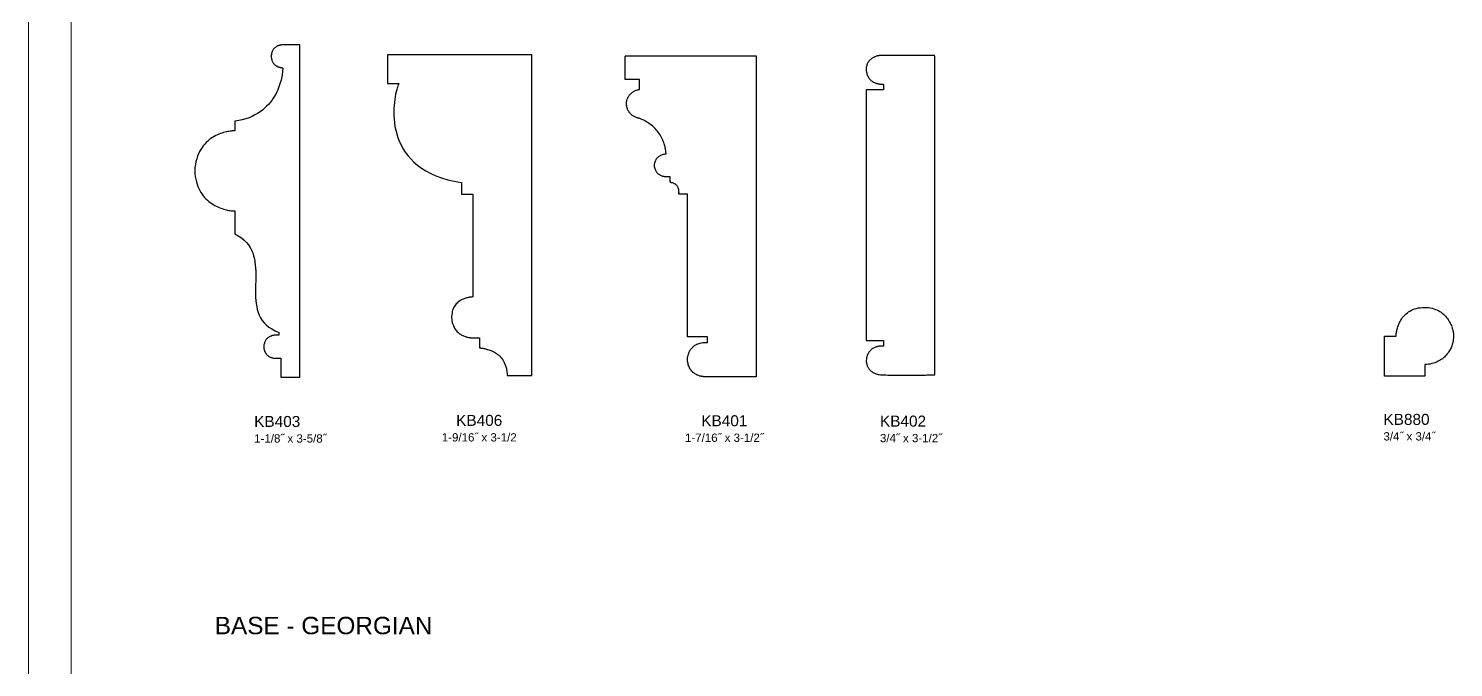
# Model space of a CAD drawing. Extents: x -7.6 to 25.2, y -9.8 to 27.2.
# Drawn here: x -7.64 to 7.91, y 3.17 to 10.14 of the extents above; entities that cross this region are included whole.
import ezdxf

# ---------------------------------------------------------------- set-up
doc = ezdxf.new("R2010")
doc.units = 0
doc.header["$MEASUREMENT"] = 0
doc.layers.add('DO NOT PLOT', color=2, linetype='Continuous', plot=False)
doc.layers.add('LAYER_1', color=7, linetype='Continuous')

# ---------------------------------------------------------------- blocks, each defined once
blk = doc.blocks.new('KB403')
at = {"flags": 128}
blk.add_lwpolyline([(0, 0), (0, 0), (-0.002, 0), (-0.004, 0), (-0.006, 0), (-0.01, 0), (-0.014, 0), (-0.018, 0), (-0.024, 0), (-0.029, 0), (-0.035, 0), (-0.042, 0), (-0.048, 0), (-0.056, 0), (-0.063, 0), (-0.07, 0), (-0.078, 0), (-0.086, 0), (-0.093, 0), (-0.101, 0), (-0.109, 0), (-0.117, 0), (-0.124, 0), (-0.131, 0), (-0.139, 0), (-0.145, 0), (-0.152, 0), (-0.158, 0), (-0.163, 0), (-0.169, 0), (-0.173, 0), (-0.177, 0), (-0.181, 0), (-0.183, 0), (-0.185, 0), (-0.187, 0), (-0.187, 0), (-0.187, 0), (-0.188, 0), (-0.189, 0), (-0.191, 0), (-0.193, 0), (-0.196, -0.001), (-0.199, -0.001), (-0.202, -0.001), (-0.206, -0.002), (-0.209, -0.003), (-0.214, -0.004), (-0.218, -0.005), (-0.222, -0.006), (-0.227, -0.007), (-0.232, -0.009), (-0.237, -0.011), (-0.242, -0.013), (-0.247, -0.016), (-0.252, -0.018), (-0.257, -0.021), (-0.262, -0.025), (-0.267, -0.029), (-0.272, -0.033), (-0.277, -0.037), (-0.281, -0.042), (-0.286, -0.047), (-0.29, -0.053), (-0.294, -0.059), (-0.297, -0.065), (-0.3, -0.072), (-0.303, -0.08), (-0.306, -0.088), (-0.308, -0.096), (-0.31, -0.105), (-0.311, -0.115), (-0.312, -0.125), (-0.311, -0.135), (-0.309, -0.145), (-0.308, -0.154), (-0.305, -0.162), (-0.303, -0.17), (-0.3, -0.178), (-0.296, -0.185), (-0.293, -0.191), (-0.289, -0.197), (-0.285, -0.203), (-0.281, -0.208), (-0.276, -0.213), (-0.272, -0.217), (-0.267, -0.221), (-0.262, -0.225), (-0.257, -0.229), (-0.252, -0.232), (-0.248, -0.234), (-0.243, -0.237), (-0.238, -0.239), (-0.233, -0.241), (-0.228, -0.243), (-0.224, -0.244), (-0.219, -0.245), (-0.215, -0.246), (-0.211, -0.247), (-0.207, -0.248), (-0.204, -0.249), (-0.2, -0.249), (-0.197, -0.249), (-0.195, -0.25), (-0.192, -0.25), (-0.19, -0.25), (-0.189, -0.25), (-0.188, -0.25), (-0.187, -0.25), (-0.187, -0.251), (-0.186, -0.255), (-0.186, -0.26), (-0.186, -0.268), (-0.187, -0.277), (-0.188, -0.288), (-0.189, -0.301), (-0.191, -0.315), (-0.193, -0.331), (-0.196, -0.348), (-0.2, -0.366), (-0.204, -0.385), (-0.21, -0.405), (-0.216, -0.426), (-0.223, -0.447), (-0.231, -0.469), (-0.24, -0.492), (-0.251, -0.514), (-0.262, -0.537), (-0.275, -0.56), (-0.289, -0.583), (-0.305, -0.606), (-0.322, -0.628), (-0.341, -0.65), (-0.361, -0.671), (-0.383, -0.692), (-0.407, -0.712), (-0.432, -0.731), (-0.46, -0.749), (-0.489, -0.765), (-0.52, -0.781), (-0.553, -0.795), (-0.589, -0.807), (-0.627, -0.818), (-0.666, -0.827), (-0.709, -0.834), (-0.709, -0.834), (-0.709, -0.835), (-0.709, -0.836), (-0.709, -0.838), (-0.709, -0.84), (-0.709, -0.842), (-0.709, -0.844), (-0.709, -0.847), (-0.709, -0.85), (-0.709, -0.854), (-0.709, -0.857), (-0.709, -0.861), (-0.709, -0.865), (-0.709, -0.869), (-0.709, -0.873), (-0.709, -0.878), (-0.709, -0.882), (-0.709, -0.886), (-0.709, -0.891), (-0.709, -0.895), (-0.709, -0.899), (-0.709, -0.903), (-0.709, -0.907), (-0.709, -0.911), (-0.709, -0.915), (-0.709, -0.919), (-0.709, -0.922), (-0.709, -0.925), (-0.709, -0.928), (-0.709, -0.931), (-0.709, -0.933), (-0.709, -0.935), (-0.709, -0.936), (-0.709, -0.937), (-0.709, -0.938), (-0.709, -0.938), (-0.71, -0.938), (-0.712, -0.938), (-0.717, -0.939), (-0.723, -0.939), (-0.73, -0.939), (-0.739, -0.94), (-0.749, -0.941), (-0.761, -0.943), (-0.773, -0.945), (-0.787, -0.947), (-0.801, -0.95), (-0.816, -0.954), (-0.832, -0.958), (-0.848, -0.963), (-0.865, -0.969), (-0.882, -0.975), (-0.899, -0.983), (-0.917, -0.991), (-0.935, -1.001), (-0.952, -1.012), (-0.97, -1.023), (-0.987, -1.036), (-1.004, -1.051), (-1.02, -1.066), (-1.036, -1.083), (-1.052, -1.101), (-1.066, -1.121), (-1.08, -1.143), (-1.092, -1.165), (-1.104, -1.19), (-1.115, -1.216), (-1.124, -1.245), (-1.132, -1.274), (-1.138, -1.306), (-1.143, -1.34), (-1.146, -1.376), (-1.144, -1.408), (-1.14, -1.438), (-1.134, -1.467), (-1.128, -1.495), (-1.12, -1.521), (-1.111, -1.545), (-1.101, -1.568), (-1.09, -1.59), (-1.078, -1.61), (-1.065, -1.63), (-1.052, -1.648), (-1.038, -1.664), (-1.023, -1.68), (-1.008, -1.695), (-0.992, -1.708), (-0.976, -1.72), (-0.96, -1.732), (-0.944, -1.742), (-0.927, -1.752), (-0.911, -1.761), (-0.894, -1.768), (-0.878, -1.776), (-0.862, -1.782), (-0.846, -1.787), (-0.83, -1.792), (-0.815, -1.797), (-0.801, -1.8), (-0.787, -1.804), (-0.774, -1.806), (-0.762, -1.808), (-0.75, -1.81), (-0.74, -1.811), (-0.73, -1.812), (-0.722, -1.813), (-0.715, -1.813), (-0.709, -1.813), (-0.709, -1.814), (-0.709, -1.816), (-0.709, -1.818), (-0.709, -1.822), (-0.709, -1.826), (-0.709, -1.832), (-0.709, -1.838), (-0.709, -1.845), (-0.709, -1.852), (-0.709, -1.86), (-0.709, -1.869), (-0.709, -1.878), (-0.709, -1.888), (-0.709, -1.897), (-0.709, -1.907), (-0.709, -1.918), (-0.709, -1.928), (-0.709, -1.938), (-0.709, -1.949), (-0.709, -1.959), (-0.709, -1.969), (-0.709, -1.979), (-0.709, -1.989), (-0.709, -1.998), (-0.709, -2.008), (-0.709, -2.016), (-0.709, -2.024), (-0.709, -2.032), (-0.709, -2.039), (-0.709, -2.045), (-0.709, -2.05), (-0.709, -2.055), (-0.709, -2.058), (-0.709, -2.061), (-0.709, -2.063), (-0.709, -2.063), (-0.671, -2.084), (-0.637, -2.106), (-0.608, -2.13), (-0.582, -2.155), (-0.56, -2.182), (-0.542, -2.21), (-0.526, -2.24), (-0.513, -2.27), (-0.503, -2.302), (-0.495, -2.334), (-0.489, -2.368), (-0.485, -2.402), (-0.482, -2.436), (-0.481, -2.471), (-0.48, -2.507), (-0.481, -2.543), (-0.481, -2.578), (-0.482, -2.614), (-0.483, -2.65), (-0.483, -2.685), (-0.483, -2.721), (-0.482, -2.755), (-0.479, -2.79), (-0.476, -2.823), (-0.47, -2.856), (-0.463, -2.888), (-0.454, -2.919), (-0.442, -2.949), (-0.427, -2.978), (-0.41, -3.006), (-0.389, -3.032), (-0.365, -3.056), (-0.337, -3.079), (-0.305, -3.1), (-0.268, -3.12), (-0.228, -3.137), (-0.228, -3.137), (-0.228, -3.137), (-0.228, -3.138), (-0.228, -3.138), (-0.228, -3.139), (-0.228, -3.139), (-0.228, -3.14), (-0.228, -3.141), (-0.228, -3.142), (-0.228, -3.143), (-0.228, -3.144), (-0.228, -3.145), (-0.228, -3.146), (-0.228, -3.148), (-0.228, -3.149), (-0.228, -3.15), (-0.228, -3.151), (-0.228, -3.153), (-0.228, -3.154), (-0.228, -3.155), (-0.228, -3.157), (-0.228, -3.158), (-0.228, -3.159), (-0.228, -3.16), (-0.228, -3.161), (-0.228, -3.162), (-0.228, -3.163), (-0.228, -3.164), (-0.228, -3.165), (-0.228, -3.166), (-0.228, -3.167), (-0.228, -3.167), (-0.228, -3.168), (-0.228, -3.168), (-0.228, -3.168), (-0.228, -3.168), (-0.228, -3.168), (-0.228, -3.168), (-0.228, -3.168), (-0.229, -3.168), (-0.23, -3.168), (-0.231, -3.168), (-0.232, -3.168), (-0.233, -3.168), (-0.234, -3.168), (-0.235, -3.168), (-0.237, -3.168), (-0.238, -3.168), (-0.24, -3.168), (-0.241, -3.168), (-0.243, -3.168), (-0.245, -3.168), (-0.246, -3.168), (-0.248, -3.168), (-0.25, -3.168), (-0.251, -3.168), (-0.253, -3.168), (-0.255, -3.168), (-0.256, -3.168), (-0.258, -3.168), (-0.259, -3.168), (-0.261, -3.168), (-0.262, -3.168), (-0.263, -3.168), (-0.264, -3.168), (-0.265, -3.168), (-0.266, -3.168), (-0.267, -3.168), (-0.267, -3.168), (-0.268, -3.168), (-0.268, -3.168), (-0.268, -3.168), (-0.268, -3.168), (-0.269, -3.168), (-0.27, -3.168), (-0.272, -3.168), (-0.274, -3.169), (-0.277, -3.169), (-0.28, -3.169), (-0.283, -3.169), (-0.286, -3.17), (-0.29, -3.171), (-0.294, -3.171), (-0.299, -3.172), (-0.303, -3.174), (-0.308, -3.175), (-0.312, -3.177), (-0.317, -3.179), (-0.322, -3.181), (-0.327, -3.183), (-0.332, -3.186), (-0.337, -3.189), (-0.342, -3.192), (-0.347, -3.196), (-0.352, -3.2), (-0.357, -3.205), (-0.361, -3.209), (-0.366, -3.215), (-0.37, -3.22), (-0.374, -3.226), (-0.377, -3.233), (-0.381, -3.24), (-0.384, -3.248), (-0.386, -3.256), (-0.389, -3.264), (-0.391, -3.273), (-0.392, -3.283), (-0.393, -3.293), (-0.393, -3.297), (-0.393, -3.301), (-0.393, -3.305), (-0.393, -3.309), (-0.392, -3.313), (-0.391, -3.318), (-0.39, -3.322), (-0.389, -3.327), (-0.387, -3.331), (-0.386, -3.336), (-0.384, -3.341), (-0.382, -3.345), (-0.379, -3.35), (-0.377, -3.355), (-0.374, -3.359), (-0.371, -3.364), (-0.368, -3.368), (-0.365, -3.372), (-0.361, -3.377), (-0.358, -3.381), (-0.354, -3.385), (-0.349, -3.389), (-0.345, -3.392), (-0.34, -3.396), (-0.336, -3.399), (-0.331, -3.402), (-0.325, -3.405), (-0.32, -3.408), (-0.314, -3.41), (-0.308, -3.412), (-0.302, -3.414), (-0.296, -3.415), (-0.289, -3.417), (-0.282, -3.418), (-0.275, -3.418), (-0.268, -3.418), (-0.263, -3.418), (-0.258, -3.418), (-0.254, -3.418), (-0.25, -3.418), (-0.246, -3.418), (-0.242, -3.418), (-0.238, -3.418), (-0.235, -3.418), (-0.232, -3.418), (-0.229, -3.418), (-0.227, -3.418), (-0.224, -3.418), (-0.222, -3.418), (-0.22, -3.418), (-0.218, -3.418), (-0.216, -3.418), (-0.215, -3.418), (-0.214, -3.418), (-0.212, -3.418), (-0.211, -3.418), (-0.21, -3.418), (-0.209, -3.418), (-0.209, -3.418), (-0.208, -3.418), (-0.207, -3.418), (-0.207, -3.418), (-0.207, -3.418), (-0.206, -3.418), (-0.206, -3.418), (-0.206, -3.418), (-0.206, -3.418), (-0.206, -3.418), (-0.206, -3.418), (-0.206, -3.418), (-0.206, -3.418), (-0.206, -3.418), (-0.206, -3.419), (-0.206, -3.42), (-0.206, -3.422), (-0.206, -3.425), (-0.206, -3.429), (-0.206, -3.434), (-0.206, -3.439), (-0.206, -3.444), (-0.206, -3.451), (-0.206, -3.457), (-0.206, -3.464), (-0.206, -3.472), (-0.206, -3.48), (-0.206, -3.488), (-0.206, -3.496), (-0.206, -3.504), (-0.206, -3.513), (-0.206, -3.522), (-0.206, -3.53), (-0.206, -3.539), (-0.206, -3.547), (-0.206, -3.555), (-0.206, -3.563), (-0.206, -3.571), (-0.206, -3.579), (-0.206, -3.586), (-0.206, -3.593), (-0.206, -3.599), (-0.206, -3.604), (-0.206, -3.61), (-0.206, -3.614), (-0.206, -3.618), (-0.206, -3.621), (-0.206, -3.623), (-0.206, -3.624), (-0.206, -3.625), (-0.205, -3.625), (-0.204, -3.625), (-0.202, -3.625), (-0.199, -3.625), (-0.195, -3.625), (-0.19, -3.625), (-0.185, -3.625), (-0.18, -3.625), (-0.174, -3.625), (-0.167, -3.625), (-0.16, -3.625), (-0.152, -3.625), (-0.145, -3.625), (-0.137, -3.625), (-0.128, -3.625), (-0.12, -3.625), (-0.111, -3.625), (-0.103, -3.625), (-0.094, -3.625), (-0.086, -3.625), (-0.077, -3.625), (-0.069, -3.625), (-0.061, -3.625), (-0.053, -3.625), (-0.046, -3.625), (-0.039, -3.625), (-0.032, -3.625), (-0.026, -3.625), (-0.02, -3.625), (-0.015, -3.625), (-0.011, -3.625), (-0.007, -3.625), (-0.004, -3.625), (-0.002, -3.625), (0, -3.625), (0, -3.625), (0, -3.617), (0, -3.592), (0, -3.553), (0, -3.501), (0, -3.434), (0, -3.356), (0, -3.267), (0, -3.167), (0, -3.058), (0, -2.941), (0, -2.816), (0, -2.685), (0, -2.548), (0, -2.407), (0, -2.261), (0, -2.113), (0, -1.963), (0, -1.812), (0, -1.662), (0, -1.512), (0, -1.364), (0, -1.218), (0, -1.077), (0, -0.94), (0, -0.808), (0, -0.684), (0, -0.566), (0, -0.457), (0, -0.358), (0, -0.269), (0, -0.19), (0, -0.124), (0, -0.071), (0, -0.032), (0, 0)], dxfattribs=at)
blk = doc.blocks.new('KB406')
at = {"flags": 128}
blk.add_lwpolyline([(0, 0), (-0.004, 0), (-0.014, 0), (-0.031, 0), (-0.054, 0), (-0.083, 0), (-0.117, 0), (-0.155, 0), (-0.199, 0), (-0.246, 0), (-0.297, 0), (-0.351, 0), (-0.408, 0), (-0.467, 0), (-0.529, 0), (-0.592, 0), (-0.656, 0), (-0.721, 0), (-0.787, 0), (-0.852, 0), (-0.917, 0), (-0.981, 0), (-1.044, 0), (-1.106, 0), (-1.165, 0), (-1.222, 0), (-1.276, 0), (-1.327, 0), (-1.375, 0), (-1.418, 0), (-1.457, 0), (-1.49, 0), (-1.519, 0), (-1.542, 0), (-1.559, 0), (-1.569, 0), (-1.573, 0), (-1.573, -0.001), (-1.573, -0.003), (-1.573, -0.006), (-1.573, -0.011), (-1.573, -0.016), (-1.573, -0.023), (-1.573, -0.031), (-1.573, -0.039), (-1.573, -0.049), (-1.573, -0.059), (-1.573, -0.07), (-1.573, -0.081), (-1.573, -0.093), (-1.573, -0.105), (-1.573, -0.118), (-1.573, -0.13), (-1.573, -0.143), (-1.573, -0.156), (-1.573, -0.169), (-1.573, -0.182), (-1.573, -0.195), (-1.573, -0.207), (-1.573, -0.22), (-1.573, -0.231), (-1.573, -0.243), (-1.573, -0.254), (-1.573, -0.264), (-1.573, -0.273), (-1.573, -0.282), (-1.573, -0.289), (-1.573, -0.296), (-1.573, -0.302), (-1.573, -0.306), (-1.573, -0.31), (-1.573, -0.312), (-1.573, -0.312), (-1.573, -0.312), (-1.572, -0.312), (-1.571, -0.312), (-1.569, -0.312), (-1.566, -0.312), (-1.564, -0.312), (-1.561, -0.312), (-1.557, -0.312), (-1.553, -0.312), (-1.549, -0.312), (-1.545, -0.312), (-1.541, -0.312), (-1.536, -0.312), (-1.531, -0.312), (-1.526, -0.312), (-1.521, -0.312), (-1.516, -0.312), (-1.511, -0.312), (-1.505, -0.312), (-1.5, -0.312), (-1.495, -0.312), (-1.49, -0.312), (-1.485, -0.312), (-1.48, -0.312), (-1.476, -0.312), (-1.472, -0.312), (-1.468, -0.312), (-1.464, -0.312), (-1.46, -0.312), (-1.457, -0.312), (-1.455, -0.312), (-1.452, -0.312), (-1.45, -0.312), (-1.449, -0.312), (-1.448, -0.312), (-1.448, -0.312), (-1.452, -0.32), (-1.457, -0.33), (-1.462, -0.345), (-1.467, -0.362), (-1.473, -0.382), (-1.479, -0.405), (-1.485, -0.43), (-1.49, -0.458), (-1.494, -0.488), (-1.498, -0.52), (-1.502, -0.553), (-1.504, -0.589), (-1.504, -0.625), (-1.504, -0.663), (-1.502, -0.702), (-1.498, -0.741), (-1.492, -0.781), (-1.484, -0.822), (-1.473, -0.862), (-1.46, -0.903), (-1.445, -0.944), (-1.426, -0.984), (-1.405, -1.023), (-1.38, -1.062), (-1.352, -1.1), (-1.32, -1.136), (-1.285, -1.171), (-1.245, -1.205), (-1.202, -1.237), (-1.154, -1.267), (-1.102, -1.295), (-1.045, -1.32), (-0.983, -1.343), (-0.917, -1.363), (-0.845, -1.38), (-0.767, -1.394), (-0.767, -1.395), (-0.767, -1.396), (-0.767, -1.397), (-0.767, -1.399), (-0.767, -1.401), (-0.767, -1.404), (-0.767, -1.407), (-0.767, -1.41), (-0.767, -1.414), (-0.767, -1.418), (-0.767, -1.422), (-0.767, -1.427), (-0.767, -1.432), (-0.767, -1.436), (-0.767, -1.441), (-0.767, -1.447), (-0.767, -1.452), (-0.767, -1.457), (-0.767, -1.462), (-0.767, -1.467), (-0.767, -1.472), (-0.767, -1.477), (-0.767, -1.482), (-0.767, -1.487), (-0.767, -1.492), (-0.767, -1.496), (-0.767, -1.5), (-0.767, -1.504), (-0.767, -1.507), (-0.767, -1.51), (-0.767, -1.513), (-0.767, -1.515), (-0.767, -1.517), (-0.767, -1.518), (-0.767, -1.519), (-0.767, -1.519), (-0.767, -1.519), (-0.766, -1.519), (-0.765, -1.519), (-0.763, -1.519), (-0.761, -1.519), (-0.758, -1.519), (-0.755, -1.519), (-0.752, -1.519), (-0.748, -1.519), (-0.744, -1.519), (-0.739, -1.519), (-0.735, -1.519), (-0.73, -1.519), (-0.725, -1.519), (-0.72, -1.519), (-0.715, -1.519), (-0.71, -1.519), (-0.705, -1.519), (-0.7, -1.519), (-0.694, -1.519), (-0.689, -1.519), (-0.684, -1.519), (-0.679, -1.519), (-0.675, -1.519), (-0.67, -1.519), (-0.666, -1.519), (-0.662, -1.519), (-0.658, -1.519), (-0.655, -1.519), (-0.652, -1.519), (-0.649, -1.519), (-0.647, -1.519), (-0.645, -1.519), (-0.643, -1.519), (-0.643, -1.519), (-0.642, -1.519), (-0.642, -1.522), (-0.642, -1.529), (-0.642, -1.542), (-0.642, -1.558), (-0.642, -1.578), (-0.642, -1.603), (-0.642, -1.63), (-0.642, -1.661), (-0.642, -1.695), (-0.642, -1.731), (-0.642, -1.77), (-0.642, -1.811), (-0.642, -1.853), (-0.642, -1.897), (-0.642, -1.942), (-0.642, -1.988), (-0.642, -2.034), (-0.642, -2.081), (-0.642, -2.128), (-0.642, -2.174), (-0.642, -2.22), (-0.642, -2.265), (-0.642, -2.309), (-0.642, -2.351), (-0.642, -2.392), (-0.642, -2.43), (-0.642, -2.467), (-0.642, -2.501), (-0.642, -2.531), (-0.642, -2.559), (-0.642, -2.583), (-0.642, -2.604), (-0.642, -2.62), (-0.642, -2.632), (-0.642, -2.64), (-0.642, -2.642), (-0.643, -2.642), (-0.644, -2.642), (-0.647, -2.642), (-0.65, -2.642), (-0.655, -2.643), (-0.66, -2.643), (-0.665, -2.644), (-0.672, -2.644), (-0.679, -2.645), (-0.686, -2.647), (-0.694, -2.648), (-0.703, -2.65), (-0.711, -2.652), (-0.72, -2.655), (-0.73, -2.658), (-0.739, -2.661), (-0.749, -2.665), (-0.759, -2.669), (-0.768, -2.674), (-0.778, -2.68), (-0.787, -2.686), (-0.797, -2.693), (-0.806, -2.7), (-0.815, -2.708), (-0.823, -2.717), (-0.831, -2.726), (-0.839, -2.737), (-0.846, -2.748), (-0.852, -2.76), (-0.858, -2.772), (-0.863, -2.786), (-0.867, -2.801), (-0.87, -2.816), (-0.873, -2.833), (-0.874, -2.851), (-0.875, -2.869), (-0.873, -2.887), (-0.871, -2.903), (-0.867, -2.919), (-0.863, -2.933), (-0.859, -2.947), (-0.853, -2.96), (-0.848, -2.972), (-0.841, -2.983), (-0.835, -2.994), (-0.827, -3.004), (-0.82, -3.013), (-0.812, -3.021), (-0.804, -3.029), (-0.795, -3.036), (-0.787, -3.043), (-0.778, -3.048), (-0.769, -3.054), (-0.761, -3.059), (-0.752, -3.063), (-0.743, -3.067), (-0.735, -3.07), (-0.727, -3.073), (-0.719, -3.076), (-0.711, -3.078), (-0.703, -3.08), (-0.696, -3.082), (-0.69, -3.083), (-0.684, -3.084), (-0.678, -3.085), (-0.673, -3.085), (-0.669, -3.086), (-0.665, -3.086), (-0.662, -3.086), (-0.66, -3.087), (-0.658, -3.087), (-0.658, -3.087), (-0.658, -3.087), (-0.657, -3.087), (-0.656, -3.087), (-0.655, -3.087), (-0.653, -3.087), (-0.651, -3.087), (-0.649, -3.087), (-0.647, -3.087), (-0.644, -3.087), (-0.641, -3.087), (-0.638, -3.087), (-0.635, -3.087), (-0.632, -3.087), (-0.628, -3.087), (-0.625, -3.087), (-0.621, -3.087), (-0.617, -3.087), (-0.614, -3.087), (-0.61, -3.087), (-0.606, -3.087), (-0.603, -3.087), (-0.599, -3.087), (-0.596, -3.087), (-0.592, -3.087), (-0.589, -3.087), (-0.586, -3.087), (-0.583, -3.087), (-0.581, -3.087), (-0.578, -3.087), (-0.576, -3.087), (-0.574, -3.087), (-0.572, -3.087), (-0.571, -3.087), (-0.57, -3.087), (-0.57, -3.087), (-0.569, -3.087), (-0.569, -3.087), (-0.569, -3.088), (-0.569, -3.089), (-0.569, -3.09), (-0.569, -3.092), (-0.569, -3.095), (-0.569, -3.098), (-0.569, -3.101), (-0.569, -3.104), (-0.569, -3.108), (-0.569, -3.111), (-0.569, -3.115), (-0.569, -3.12), (-0.569, -3.124), (-0.569, -3.128), (-0.569, -3.133), (-0.569, -3.138), (-0.569, -3.142), (-0.569, -3.147), (-0.569, -3.151), (-0.569, -3.156), (-0.569, -3.16), (-0.569, -3.165), (-0.569, -3.169), (-0.569, -3.173), (-0.569, -3.177), (-0.569, -3.18), (-0.569, -3.184), (-0.569, -3.187), (-0.569, -3.19), (-0.569, -3.192), (-0.569, -3.194), (-0.569, -3.196), (-0.569, -3.197), (-0.569, -3.198), (-0.569, -3.198), (-0.569, -3.198), (-0.567, -3.198), (-0.564, -3.198), (-0.559, -3.198), (-0.554, -3.199), (-0.547, -3.199), (-0.54, -3.2), (-0.532, -3.201), (-0.523, -3.203), (-0.514, -3.205), (-0.503, -3.207), (-0.493, -3.21), (-0.481, -3.213), (-0.47, -3.217), (-0.458, -3.221), (-0.446, -3.225), (-0.433, -3.231), (-0.421, -3.237), (-0.408, -3.244), (-0.396, -3.251), (-0.384, -3.259), (-0.372, -3.268), (-0.36, -3.278), (-0.348, -3.289), (-0.338, -3.301), (-0.327, -3.313), (-0.317, -3.327), (-0.308, -3.341), (-0.3, -3.357), (-0.292, -3.374), (-0.285, -3.392), (-0.279, -3.411), (-0.275, -3.431), (-0.271, -3.453), (-0.269, -3.476), (-0.267, -3.5), (-0.267, -3.5), (-0.265, -3.5), (-0.262, -3.5), (-0.258, -3.5), (-0.253, -3.5), (-0.248, -3.5), (-0.241, -3.5), (-0.234, -3.5), (-0.226, -3.5), (-0.217, -3.5), (-0.208, -3.5), (-0.198, -3.5), (-0.188, -3.5), (-0.177, -3.5), (-0.167, -3.5), (-0.156, -3.5), (-0.145, -3.5), (-0.134, -3.5), (-0.123, -3.5), (-0.111, -3.5), (-0.101, -3.5), (-0.09, -3.5), (-0.079, -3.5), (-0.069, -3.5), (-0.06, -3.5), (-0.05, -3.5), (-0.042, -3.5), (-0.034, -3.5), (-0.026, -3.5), (-0.02, -3.5), (-0.014, -3.5), (-0.009, -3.5), (-0.005, -3.5), (-0.002, -3.5), (-0.001, -3.5), (0, -3.5), (0, -3.492), (0, -3.469), (0, -3.431), (0, -3.38), (0, -3.316), (0, -3.241), (0, -3.154), (0, -3.058), (0, -2.953), (0, -2.84), (0, -2.719), (0, -2.592), (0, -2.46), (0, -2.324), (0, -2.183), (0, -2.04), (0, -1.896), (0, -1.75), (0, -1.604), (0, -1.459), (0, -1.316), (0, -1.176), (0, -1.04), (0, -0.907), (0, -0.781), (0, -0.66), (0, -0.547), (0, -0.442), (0, -0.346), (0, -0.259), (0, -0.184), (0, -0.12), (0, -0.069), (0, -0.031), (0, 0)], dxfattribs=at)
blk = doc.blocks.new('KB401')
at = {"flags": 128}
blk.add_lwpolyline([(-1.431, 0.008), (-1.428, 0.008), (-1.418, 0.008), (-1.403, 0.008), (-1.382, 0.008), (-1.356, 0.008), (-1.325, 0.008), (-1.29, 0.008), (-1.25, 0.008), (-1.207, 0.008), (-1.161, 0.008), (-1.112, 0.008), (-1.06, 0.008), (-1.006, 0.008), (-0.95, 0.008), (-0.893, 0.008), (-0.834, 0.008), (-0.775, 0.008), (-0.715, 0.008), (-0.656, 0.008), (-0.597, 0.008), (-0.538, 0.008), (-0.481, 0.008), (-0.425, 0.008), (-0.371, 0.008), (-0.319, 0.008), (-0.27, 0.008), (-0.224, 0.008), (-0.181, 0.008), (-0.141, 0.008), (-0.106, 0.008), (-0.075, 0.008), (-0.049, 0.008), (-0.028, 0.008), (-0.013, 0.008), (-0.003, 0.008), (0, 0.008), (0, 0), (0, -0.023), (0, -0.061), (0, -0.112), (0, -0.176), (0, -0.251), (0, -0.338), (0, -0.434), (0, -0.539), (0, -0.652), (0, -0.773), (0, -0.899), (0, -1.032), (0, -1.168), (0, -1.309), (0, -1.452), (0, -1.596), (0, -1.742), (0, -1.888), (0, -2.032), (0, -2.175), (0, -2.316), (0, -2.452), (0, -2.585), (0, -2.711), (0, -2.832), (0, -2.945), (0, -3.05), (0, -3.146), (0, -3.233), (0, -3.308), (0, -3.372), (0, -3.423), (0, -3.461), (0, -3.484), (0, -3.492), (-0.001, -3.492), (-0.005, -3.492), (-0.011, -3.492), (-0.019, -3.492), (-0.03, -3.492), (-0.042, -3.492), (-0.056, -3.492), (-0.071, -3.492), (-0.088, -3.492), (-0.106, -3.492), (-0.125, -3.492), (-0.146, -3.492), (-0.167, -3.492), (-0.189, -3.492), (-0.212, -3.492), (-0.235, -3.492), (-0.258, -3.492), (-0.281, -3.492), (-0.305, -3.492), (-0.328, -3.492), (-0.351, -3.492), (-0.373, -3.492), (-0.395, -3.492), (-0.417, -3.492), (-0.437, -3.492), (-0.456, -3.492), (-0.475, -3.492), (-0.491, -3.492), (-0.507, -3.492), (-0.521, -3.492), (-0.533, -3.492), (-0.543, -3.492), (-0.551, -3.492), (-0.557, -3.492), (-0.561, -3.492), (-0.562, -3.492), (-0.563, -3.492), (-0.564, -3.492), (-0.566, -3.492), (-0.569, -3.492), (-0.572, -3.491), (-0.576, -3.491), (-0.58, -3.49), (-0.585, -3.49), (-0.59, -3.489), (-0.596, -3.488), (-0.602, -3.486), (-0.609, -3.485), (-0.616, -3.483), (-0.623, -3.481), (-0.63, -3.478), (-0.638, -3.475), (-0.645, -3.472), (-0.653, -3.468), (-0.66, -3.464), (-0.668, -3.459), (-0.675, -3.454), (-0.683, -3.449), (-0.69, -3.443), (-0.697, -3.436), (-0.704, -3.429), (-0.71, -3.421), (-0.717, -3.412), (-0.722, -3.403), (-0.728, -3.394), (-0.733, -3.383), (-0.737, -3.372), (-0.741, -3.36), (-0.744, -3.347), (-0.747, -3.334), (-0.749, -3.319), (-0.75, -3.304), (-0.75, -3.304), (-0.75, -3.303), (-0.75, -3.3), (-0.75, -3.298), (-0.749, -3.294), (-0.749, -3.29), (-0.748, -3.285), (-0.748, -3.279), (-0.747, -3.273), (-0.745, -3.267), (-0.744, -3.26), (-0.742, -3.253), (-0.74, -3.246), (-0.737, -3.238), (-0.734, -3.23), (-0.731, -3.222), (-0.727, -3.214), (-0.723, -3.206), (-0.718, -3.198), (-0.712, -3.19), (-0.707, -3.183), (-0.7, -3.175), (-0.693, -3.168), (-0.685, -3.161), (-0.677, -3.154), (-0.668, -3.147), (-0.658, -3.142), (-0.647, -3.136), (-0.636, -3.131), (-0.624, -3.127), (-0.61, -3.123), (-0.597, -3.121), (-0.582, -3.118), (-0.566, -3.117), (-0.549, -3.117), (-0.532, -3.117), (-0.532, -3.117), (-0.532, -3.117), (-0.532, -3.116), (-0.532, -3.115), (-0.532, -3.114), (-0.532, -3.113), (-0.532, -3.111), (-0.532, -3.109), (-0.532, -3.107), (-0.532, -3.105), (-0.532, -3.103), (-0.532, -3.101), (-0.532, -3.099), (-0.532, -3.096), (-0.532, -3.094), (-0.532, -3.091), (-0.532, -3.089), (-0.532, -3.086), (-0.532, -3.084), (-0.532, -3.081), (-0.532, -3.079), (-0.532, -3.076), (-0.532, -3.074), (-0.532, -3.071), (-0.532, -3.069), (-0.532, -3.067), (-0.532, -3.065), (-0.532, -3.063), (-0.532, -3.061), (-0.532, -3.06), (-0.532, -3.059), (-0.532, -3.057), (-0.532, -3.056), (-0.532, -3.056), (-0.532, -3.055), (-0.532, -3.055), (-0.532, -3.055), (-0.534, -3.055), (-0.536, -3.055), (-0.539, -3.055), (-0.543, -3.055), (-0.548, -3.055), (-0.553, -3.055), (-0.559, -3.055), (-0.566, -3.055), (-0.573, -3.055), (-0.58, -3.055), (-0.588, -3.055), (-0.596, -3.055), (-0.605, -3.055), (-0.614, -3.055), (-0.623, -3.055), (-0.632, -3.055), (-0.641, -3.055), (-0.65, -3.055), (-0.659, -3.055), (-0.668, -3.055), (-0.677, -3.055), (-0.685, -3.055), (-0.693, -3.055), (-0.701, -3.055), (-0.709, -3.055), (-0.716, -3.055), (-0.722, -3.054), (-0.728, -3.054), (-0.734, -3.054), (-0.738, -3.054), (-0.742, -3.054), (-0.746, -3.054), (-0.748, -3.054), (-0.749, -3.054), (-0.75, -3.054), (-0.75, -3.051), (-0.75, -3.04), (-0.75, -3.024), (-0.75, -3.001), (-0.75, -2.973), (-0.75, -2.939), (-0.75, -2.901), (-0.75, -2.858), (-0.75, -2.811), (-0.75, -2.761), (-0.75, -2.707), (-0.75, -2.651), (-0.75, -2.592), (-0.75, -2.531), (-0.75, -2.469), (-0.75, -2.405), (-0.75, -2.341), (-0.75, -2.276), (-0.75, -2.211), (-0.75, -2.147), (-0.75, -2.083), (-0.75, -2.021), (-0.75, -1.96), (-0.75, -1.901), (-0.75, -1.845), (-0.75, -1.792), (-0.75, -1.741), (-0.75, -1.694), (-0.75, -1.652), (-0.75, -1.613), (-0.75, -1.58), (-0.75, -1.551), (-0.75, -1.529), (-0.75, -1.512), (-0.75, -1.501), (-0.75, -1.498), (-0.75, -1.498), (-0.751, -1.498), (-0.752, -1.498), (-0.753, -1.498), (-0.755, -1.498), (-0.757, -1.498), (-0.759, -1.498), (-0.762, -1.498), (-0.765, -1.498), (-0.768, -1.498), (-0.771, -1.498), (-0.774, -1.498), (-0.778, -1.498), (-0.781, -1.498), (-0.785, -1.498), (-0.789, -1.498), (-0.793, -1.498), (-0.797, -1.498), (-0.801, -1.498), (-0.805, -1.498), (-0.808, -1.498), (-0.812, -1.498), (-0.816, -1.498), (-0.819, -1.498), (-0.823, -1.498), (-0.826, -1.498), (-0.829, -1.498), (-0.832, -1.498), (-0.834, -1.498), (-0.837, -1.498), (-0.839, -1.498), (-0.84, -1.498), (-0.842, -1.498), (-0.843, -1.498), (-0.843, -1.498), (-0.844, -1.498), (-0.844, -1.498), (-0.844, -1.497), (-0.843, -1.496), (-0.843, -1.494), (-0.843, -1.492), (-0.843, -1.49), (-0.843, -1.487), (-0.843, -1.483), (-0.842, -1.48), (-0.842, -1.476), (-0.843, -1.472), (-0.843, -1.468), (-0.843, -1.463), (-0.844, -1.459), (-0.845, -1.454), (-0.846, -1.449), (-0.847, -1.444), (-0.848, -1.439), (-0.85, -1.434), (-0.852, -1.429), (-0.854, -1.424), (-0.857, -1.419), (-0.86, -1.414), (-0.863, -1.409), (-0.867, -1.405), (-0.871, -1.4), (-0.875, -1.396), (-0.88, -1.392), (-0.885, -1.389), (-0.891, -1.385), (-0.898, -1.382), (-0.904, -1.38), (-0.912, -1.377), (-0.92, -1.376), (-0.928, -1.374), (-0.937, -1.373), (-0.937, -1.373), (-0.937, -1.373), (-0.937, -1.372), (-0.937, -1.371), (-0.937, -1.37), (-0.937, -1.369), (-0.937, -1.367), (-0.937, -1.365), (-0.938, -1.363), (-0.938, -1.361), (-0.938, -1.359), (-0.938, -1.357), (-0.938, -1.355), (-0.938, -1.352), (-0.938, -1.35), (-0.938, -1.347), (-0.938, -1.344), (-0.938, -1.342), (-0.938, -1.339), (-0.938, -1.337), (-0.938, -1.334), (-0.938, -1.332), (-0.938, -1.329), (-0.938, -1.327), (-0.938, -1.324), (-0.938, -1.322), (-0.938, -1.32), (-0.938, -1.318), (-0.938, -1.317), (-0.938, -1.315), (-0.938, -1.314), (-0.938, -1.313), (-0.938, -1.312), (-0.938, -1.311), (-0.938, -1.311), (-0.938, -1.31), (-0.938, -1.311), (-0.939, -1.311), (-0.941, -1.311), (-0.943, -1.311), (-0.946, -1.311), (-0.95, -1.312), (-0.954, -1.312), (-0.958, -1.312), (-0.963, -1.312), (-0.968, -1.312), (-0.974, -1.312), (-0.98, -1.312), (-0.986, -1.311), (-0.992, -1.311), (-0.999, -1.31), (-1.006, -1.308), (-1.012, -1.307), (-1.019, -1.305), (-1.026, -1.303), (-1.033, -1.3), (-1.04, -1.297), (-1.047, -1.294), (-1.053, -1.29), (-1.06, -1.286), (-1.066, -1.281), (-1.072, -1.276), (-1.078, -1.27), (-1.083, -1.264), (-1.088, -1.257), (-1.093, -1.249), (-1.097, -1.241), (-1.1, -1.232), (-1.103, -1.222), (-1.106, -1.212), (-1.108, -1.201), (-1.109, -1.189), (-1.109, -1.189), (-1.109, -1.188), (-1.109, -1.187), (-1.109, -1.185), (-1.109, -1.183), (-1.109, -1.18), (-1.109, -1.177), (-1.109, -1.174), (-1.108, -1.17), (-1.108, -1.167), (-1.107, -1.162), (-1.106, -1.158), (-1.105, -1.153), (-1.103, -1.149), (-1.102, -1.144), (-1.1, -1.139), (-1.098, -1.134), (-1.096, -1.129), (-1.093, -1.124), (-1.09, -1.118), (-1.087, -1.113), (-1.083, -1.108), (-1.079, -1.103), (-1.075, -1.098), (-1.07, -1.094), (-1.065, -1.089), (-1.059, -1.085), (-1.053, -1.081), (-1.046, -1.077), (-1.039, -1.073), (-1.031, -1.07), (-1.023, -1.067), (-1.014, -1.064), (-1.005, -1.062), (-0.995, -1.061), (-0.984, -1.059), (-0.984, -1.059), (-0.984, -1.057), (-0.984, -1.054), (-0.985, -1.05), (-0.985, -1.045), (-0.986, -1.039), (-0.986, -1.032), (-0.987, -1.024), (-0.989, -1.015), (-0.99, -1.005), (-0.992, -0.995), (-0.995, -0.984), (-0.997, -0.973), (-1.001, -0.961), (-1.004, -0.949), (-1.009, -0.936), (-1.014, -0.922), (-1.019, -0.909), (-1.026, -0.895), (-1.033, -0.881), (-1.04, -0.867), (-1.049, -0.853), (-1.058, -0.838), (-1.068, -0.824), (-1.079, -0.81), (-1.091, -0.796), (-1.104, -0.782), (-1.118, -0.768), (-1.133, -0.755), (-1.149, -0.742), (-1.167, -0.729), (-1.185, -0.717), (-1.205, -0.705), (-1.225, -0.694), (-1.247, -0.684), (-1.271, -0.674), (-1.272, -0.674), (-1.274, -0.673), (-1.276, -0.673), (-1.279, -0.672), (-1.282, -0.671), (-1.286, -0.67), (-1.289, -0.669), (-1.294, -0.668), (-1.298, -0.667), (-1.303, -0.665), (-1.307, -0.663), (-1.312, -0.661), (-1.318, -0.659), (-1.323, -0.657), (-1.328, -0.654), (-1.334, -0.651), (-1.339, -0.648), (-1.345, -0.645), (-1.35, -0.641), (-1.356, -0.637), (-1.361, -0.632), (-1.367, -0.628), (-1.372, -0.622), (-1.377, -0.617), (-1.382, -0.611), (-1.387, -0.605), (-1.391, -0.598), (-1.395, -0.591), (-1.399, -0.583), (-1.403, -0.575), (-1.406, -0.567), (-1.409, -0.558), (-1.411, -0.549), (-1.413, -0.539), (-1.415, -0.528), (-1.416, -0.517), (-1.416, -0.514), (-1.417, -0.51), (-1.417, -0.507), (-1.416, -0.503), (-1.416, -0.498), (-1.415, -0.494), (-1.415, -0.489), (-1.413, -0.484), (-1.412, -0.479), (-1.411, -0.473), (-1.409, -0.468), (-1.407, -0.462), (-1.404, -0.457), (-1.402, -0.451), (-1.399, -0.445), (-1.396, -0.44), (-1.392, -0.434), (-1.389, -0.428), (-1.385, -0.422), (-1.381, -0.417), (-1.376, -0.411), (-1.371, -0.406), (-1.366, -0.401), (-1.361, -0.396), (-1.355, -0.391), (-1.35, -0.386), (-1.343, -0.382), (-1.337, -0.378), (-1.33, -0.374), (-1.323, -0.371), (-1.316, -0.367), (-1.308, -0.365), (-1.3, -0.362), (-1.292, -0.36), (-1.284, -0.358), (-1.275, -0.357), (-1.275, -0.357), (-1.275, -0.356), (-1.275, -0.355), (-1.275, -0.354), (-1.275, -0.352), (-1.275, -0.349), (-1.275, -0.347), (-1.275, -0.344), (-1.275, -0.34), (-1.275, -0.337), (-1.275, -0.333), (-1.275, -0.329), (-1.275, -0.325), (-1.275, -0.321), (-1.275, -0.316), (-1.275, -0.312), (-1.275, -0.307), (-1.275, -0.303), (-1.275, -0.298), (-1.275, -0.294), (-1.275, -0.289), (-1.275, -0.285), (-1.275, -0.281), (-1.275, -0.277), (-1.275, -0.273), (-1.275, -0.269), (-1.275, -0.266), (-1.275, -0.262), (-1.275, -0.259), (-1.275, -0.257), (-1.275, -0.254), (-1.275, -0.252), (-1.275, -0.251), (-1.275, -0.25), (-1.275, -0.249), (-1.275, -0.249), (-1.275, -0.249), (-1.276, -0.249), (-1.278, -0.249), (-1.28, -0.249), (-1.283, -0.249), (-1.286, -0.249), (-1.29, -0.249), (-1.294, -0.249), (-1.299, -0.249), (-1.304, -0.249), (-1.31, -0.249), (-1.315, -0.248), (-1.321, -0.248), (-1.327, -0.248), (-1.333, -0.248), (-1.34, -0.248), (-1.346, -0.248), (-1.353, -0.248), (-1.359, -0.248), (-1.366, -0.248), (-1.372, -0.248), (-1.378, -0.248), (-1.385, -0.248), (-1.39, -0.248), (-1.396, -0.248), (-1.401, -0.248), (-1.407, -0.248), (-1.411, -0.248), (-1.416, -0.248), (-1.419, -0.248), (-1.423, -0.248), (-1.426, -0.248), (-1.428, -0.248), (-1.43, -0.248), (-1.431, -0.248), (-1.431, -0.248), (-1.431, -0.248), (-1.431, -0.246), (-1.431, -0.243), (-1.431, -0.24), (-1.431, -0.235), (-1.431, -0.229), (-1.431, -0.223), (-1.431, -0.216), (-1.431, -0.208), (-1.431, -0.2), (-1.431, -0.191), (-1.431, -0.182), (-1.431, -0.172), (-1.431, -0.162), (-1.431, -0.152), (-1.431, -0.141), (-1.431, -0.131), (-1.431, -0.12), (-1.431, -0.11), (-1.431, -0.099), (-1.431, -0.088), (-1.431, -0.078), (-1.431, -0.068), (-1.431, -0.058), (-1.431, -0.049), (-1.431, -0.04), (-1.431, -0.032), (-1.431, -0.024), (-1.431, -0.017), (-1.431, -0.011), (-1.431, -0.006), (-1.431, -0.001), (-1.431, 0.003), (-1.431, 0.006), (-1.431, 0.007)], dxfattribs=at)
blk = doc.blocks.new('kb402')
at = {"flags": 128}
blk.add_lwpolyline([(0, 0), (-0.001, 0), (-0.005, 0), (-0.012, 0), (-0.02, 0), (-0.031, 0), (-0.044, 0), (-0.059, 0), (-0.075, 0), (-0.093, 0), (-0.112, 0), (-0.132, 0), (-0.154, 0), (-0.176, 0), (-0.2, 0), (-0.223, 0), (-0.248, 0), (-0.272, 0), (-0.297, 0), (-0.322, 0), (-0.346, 0), (-0.37, 0), (-0.394, 0), (-0.417, 0), (-0.44, 0), (-0.461, 0), (-0.482, 0), (-0.501, 0), (-0.519, 0), (-0.535, 0), (-0.55, 0), (-0.563, 0), (-0.573, 0), (-0.582, 0), (-0.588, 0), (-0.592, 0), (-0.594, 0), (-0.594, 0), (-0.595, 0), (-0.597, 0), (-0.599, 0), (-0.602, -0.001), (-0.605, -0.001), (-0.609, -0.002), (-0.613, -0.003), (-0.618, -0.004), (-0.623, -0.005), (-0.629, -0.006), (-0.634, -0.007), (-0.64, -0.009), (-0.646, -0.011), (-0.652, -0.014), (-0.659, -0.016), (-0.665, -0.019), (-0.672, -0.022), (-0.678, -0.026), (-0.685, -0.03), (-0.691, -0.034), (-0.697, -0.039), (-0.704, -0.044), (-0.709, -0.05), (-0.715, -0.056), (-0.72, -0.062), (-0.726, -0.069), (-0.73, -0.077), (-0.735, -0.085), (-0.738, -0.093), (-0.742, -0.102), (-0.745, -0.112), (-0.747, -0.122), (-0.749, -0.133), (-0.75, -0.144), (-0.75, -0.156), (-0.749, -0.169), (-0.747, -0.181), (-0.745, -0.192), (-0.742, -0.203), (-0.738, -0.213), (-0.735, -0.222), (-0.73, -0.231), (-0.726, -0.239), (-0.721, -0.247), (-0.716, -0.254), (-0.71, -0.26), (-0.704, -0.266), (-0.699, -0.272), (-0.693, -0.277), (-0.686, -0.282), (-0.68, -0.286), (-0.674, -0.29), (-0.668, -0.293), (-0.661, -0.296), (-0.655, -0.299), (-0.649, -0.301), (-0.643, -0.303), (-0.637, -0.305), (-0.632, -0.307), (-0.626, -0.308), (-0.621, -0.309), (-0.617, -0.31), (-0.612, -0.311), (-0.608, -0.311), (-0.605, -0.312), (-0.601, -0.312), (-0.599, -0.312), (-0.597, -0.312), (-0.595, -0.312), (-0.594, -0.312), (-0.594, -0.312), (-0.594, -0.312), (-0.593, -0.312), (-0.593, -0.312), (-0.593, -0.312), (-0.592, -0.312), (-0.591, -0.312), (-0.591, -0.312), (-0.59, -0.312), (-0.589, -0.312), (-0.588, -0.312), (-0.587, -0.312), (-0.586, -0.312), (-0.584, -0.312), (-0.583, -0.312), (-0.582, -0.312), (-0.581, -0.312), (-0.579, -0.312), (-0.578, -0.312), (-0.577, -0.312), (-0.576, -0.312), (-0.574, -0.312), (-0.573, -0.312), (-0.572, -0.312), (-0.571, -0.312), (-0.569, -0.312), (-0.568, -0.312), (-0.567, -0.312), (-0.566, -0.312), (-0.566, -0.312), (-0.565, -0.312), (-0.564, -0.312), (-0.564, -0.312), (-0.563, -0.312), (-0.563, -0.312), (-0.563, -0.312), (-0.562, -0.312), (-0.562, -0.313), (-0.562, -0.313), (-0.562, -0.314), (-0.562, -0.315), (-0.562, -0.316), (-0.562, -0.317), (-0.562, -0.319), (-0.562, -0.32), (-0.562, -0.322), (-0.562, -0.324), (-0.562, -0.326), (-0.562, -0.329), (-0.562, -0.331), (-0.562, -0.333), (-0.562, -0.336), (-0.562, -0.339), (-0.562, -0.341), (-0.562, -0.344), (-0.562, -0.346), (-0.562, -0.349), (-0.562, -0.351), (-0.562, -0.354), (-0.562, -0.356), (-0.562, -0.359), (-0.562, -0.361), (-0.562, -0.363), (-0.562, -0.365), (-0.562, -0.367), (-0.562, -0.369), (-0.562, -0.37), (-0.562, -0.372), (-0.562, -0.373), (-0.562, -0.374), (-0.562, -0.374), (-0.562, -0.375), (-0.562, -0.375), (-0.563, -0.375), (-0.564, -0.375), (-0.566, -0.375), (-0.569, -0.375), (-0.572, -0.375), (-0.576, -0.375), (-0.581, -0.375), (-0.586, -0.375), (-0.592, -0.375), (-0.598, -0.375), (-0.604, -0.375), (-0.611, -0.375), (-0.618, -0.375), (-0.625, -0.375), (-0.633, -0.375), (-0.641, -0.375), (-0.648, -0.375), (-0.656, -0.375), (-0.664, -0.375), (-0.672, -0.375), (-0.679, -0.375), (-0.687, -0.375), (-0.694, -0.375), (-0.701, -0.375), (-0.708, -0.375), (-0.715, -0.375), (-0.721, -0.375), (-0.726, -0.375), (-0.731, -0.375), (-0.736, -0.375), (-0.74, -0.375), (-0.744, -0.375), (-0.746, -0.375), (-0.748, -0.375), (-0.75, -0.375), (-0.75, -0.375), (-0.75, -0.381), (-0.75, -0.399), (-0.75, -0.429), (-0.75, -0.469), (-0.75, -0.519), (-0.75, -0.578), (-0.75, -0.645), (-0.75, -0.72), (-0.75, -0.802), (-0.75, -0.891), (-0.75, -0.985), (-0.75, -1.084), (-0.75, -1.187), (-0.75, -1.294), (-0.75, -1.403), (-0.75, -1.515), (-0.75, -1.628), (-0.75, -1.742), (-0.75, -1.856), (-0.75, -1.969), (-0.75, -2.081), (-0.75, -2.19), (-0.75, -2.297), (-0.75, -2.4), (-0.75, -2.499), (-0.75, -2.593), (-0.75, -2.682), (-0.75, -2.764), (-0.75, -2.839), (-0.75, -2.907), (-0.75, -2.966), (-0.75, -3.015), (-0.75, -3.055), (-0.75, -3.085), (-0.75, -3.103), (-0.75, -3.109), (-0.75, -3.109), (-0.748, -3.109), (-0.746, -3.109), (-0.744, -3.109), (-0.74, -3.109), (-0.736, -3.109), (-0.731, -3.109), (-0.726, -3.109), (-0.721, -3.109), (-0.715, -3.109), (-0.708, -3.109), (-0.701, -3.109), (-0.694, -3.109), (-0.687, -3.109), (-0.679, -3.109), (-0.672, -3.109), (-0.664, -3.109), (-0.656, -3.109), (-0.648, -3.109), (-0.641, -3.109), (-0.633, -3.109), (-0.625, -3.109), (-0.618, -3.109), (-0.611, -3.109), (-0.604, -3.109), (-0.598, -3.109), (-0.592, -3.109), (-0.586, -3.109), (-0.581, -3.109), (-0.576, -3.109), (-0.572, -3.109), (-0.569, -3.109), (-0.566, -3.109), (-0.564, -3.109), (-0.563, -3.109), (-0.562, -3.109), (-0.562, -3.109), (-0.562, -3.11), (-0.562, -3.11), (-0.562, -3.111), (-0.562, -3.112), (-0.562, -3.114), (-0.562, -3.115), (-0.562, -3.117), (-0.562, -3.119), (-0.562, -3.121), (-0.562, -3.123), (-0.562, -3.125), (-0.562, -3.128), (-0.562, -3.13), (-0.562, -3.133), (-0.562, -3.135), (-0.562, -3.138), (-0.562, -3.14), (-0.562, -3.143), (-0.562, -3.146), (-0.562, -3.148), (-0.562, -3.151), (-0.562, -3.153), (-0.562, -3.155), (-0.562, -3.158), (-0.562, -3.16), (-0.562, -3.162), (-0.562, -3.164), (-0.562, -3.166), (-0.562, -3.167), (-0.562, -3.168), (-0.562, -3.17), (-0.562, -3.17), (-0.562, -3.171), (-0.562, -3.172), (-0.562, -3.172), (-0.563, -3.172), (-0.564, -3.172), (-0.566, -3.171), (-0.568, -3.171), (-0.571, -3.171), (-0.575, -3.171), (-0.579, -3.171), (-0.584, -3.171), (-0.589, -3.171), (-0.595, -3.171), (-0.601, -3.172), (-0.607, -3.172), (-0.614, -3.173), (-0.621, -3.175), (-0.628, -3.176), (-0.635, -3.178), (-0.643, -3.18), (-0.65, -3.183), (-0.657, -3.186), (-0.665, -3.189), (-0.672, -3.193), (-0.68, -3.197), (-0.687, -3.202), (-0.694, -3.208), (-0.701, -3.214), (-0.707, -3.221), (-0.714, -3.228), (-0.72, -3.236), (-0.725, -3.245), (-0.73, -3.254), (-0.735, -3.264), (-0.739, -3.275), (-0.743, -3.287), (-0.746, -3.3), (-0.748, -3.313), (-0.75, -3.328), (-0.75, -3.328), (-0.75, -3.329), (-0.75, -3.331), (-0.75, -3.333), (-0.75, -3.335), (-0.75, -3.338), (-0.749, -3.342), (-0.749, -3.346), (-0.748, -3.35), (-0.748, -3.354), (-0.747, -3.359), (-0.745, -3.364), (-0.744, -3.37), (-0.742, -3.375), (-0.74, -3.381), (-0.738, -3.387), (-0.735, -3.393), (-0.732, -3.399), (-0.729, -3.405), (-0.725, -3.412), (-0.721, -3.418), (-0.717, -3.424), (-0.712, -3.43), (-0.706, -3.436), (-0.7, -3.441), (-0.693, -3.447), (-0.686, -3.452), (-0.679, -3.457), (-0.67, -3.462), (-0.661, -3.466), (-0.652, -3.47), (-0.642, -3.474), (-0.631, -3.477), (-0.619, -3.48), (-0.607, -3.482), (-0.594, -3.484), (-0.575, -3.485), (-0.555, -3.485), (-0.535, -3.485), (-0.515, -3.486), (-0.494, -3.486), (-0.472, -3.486), (-0.451, -3.486), (-0.429, -3.487), (-0.407, -3.487), (-0.385, -3.487), (-0.363, -3.487), (-0.341, -3.487), (-0.319, -3.487), (-0.297, -3.487), (-0.276, -3.487), (-0.255, -3.487), (-0.234, -3.487), (-0.213, -3.486), (-0.194, -3.486), (-0.174, -3.486), (-0.156, -3.486), (-0.138, -3.486), (-0.121, -3.486), (-0.104, -3.486), (-0.089, -3.485), (-0.075, -3.485), (-0.061, -3.485), (-0.049, -3.485), (-0.038, -3.485), (-0.029, -3.485), (-0.02, -3.484), (-0.013, -3.484), (-0.007, -3.484), (-0.003, -3.484), (-0.001, -3.484), (0, -3.484), (0, -3.476), (0, -3.453), (0, -3.416), (0, -3.365), (0, -3.301), (0, -3.226), (0, -3.14), (0, -3.044), (0, -2.94), (0, -2.827), (0, -2.707), (0, -2.581), (0, -2.449), (0, -2.313), (0, -2.174), (0, -2.031), (0, -1.887), (0, -1.742), (0, -1.597), (0, -1.453), (0, -1.311), (0, -1.171), (0, -1.035), (0, -0.903), (0, -0.777), (0, -0.657), (0, -0.544), (0, -0.44), (0, -0.344), (0, -0.258), (0, -0.183), (0, -0.119), (0, -0.069), (0, -0.031), (0, -0.008)], dxfattribs=at)
blk = doc.blocks.new('KB880')
at = {"flags": 128}
blk.add_lwpolyline([(0.664, 0.653), (0.675, 0.641), (0.685, 0.629), (0.693, 0.616), (0.702, 0.603), (0.709, 0.59), (0.716, 0.577), (0.722, 0.564), (0.728, 0.551), (0.733, 0.538), (0.737, 0.524), (0.741, 0.511), (0.744, 0.499), (0.746, 0.486), (0.748, 0.474), (0.75, 0.462), (0.751, 0.451), (0.751, 0.44), (0.751, 0.43), (0.751, 0.42), (0.75, 0.411), (0.748, 0.403), (0.748, 0.398), (0.748, 0.393), (0.747, 0.386), (0.746, 0.38), (0.744, 0.372), (0.743, 0.364), (0.74, 0.356), (0.738, 0.347), (0.735, 0.338), (0.732, 0.329), (0.728, 0.319), (0.724, 0.309), (0.719, 0.299), (0.714, 0.289), (0.708, 0.279), (0.702, 0.268), (0.695, 0.258), (0.687, 0.248), (0.679, 0.238), (0.671, 0.227), (0.662, 0.218), (0.652, 0.208), (0.641, 0.199), (0.63, 0.19), (0.618, 0.181), (0.606, 0.173), (0.592, 0.165), (0.578, 0.158), (0.564, 0.152), (0.548, 0.146), (0.532, 0.14), (0.515, 0.136), (0.497, 0.132), (0.478, 0.129), (0.458, 0.126), (0.437, 0.125), (0.437, 0.125), (0.437, 0.124), (0.437, 0.123), (0.437, 0.121), (0.437, 0.118), (0.437, 0.116), (0.437, 0.113), (0.437, 0.109), (0.437, 0.105), (0.437, 0.101), (0.437, 0.097), (0.437, 0.093), (0.437, 0.088), (0.437, 0.083), (0.437, 0.078), (0.437, 0.073), (0.437, 0.068), (0.437, 0.062), (0.437, 0.057), (0.437, 0.052), (0.437, 0.047), (0.437, 0.042), (0.437, 0.037), (0.437, 0.032), (0.437, 0.028), (0.437, 0.024), (0.437, 0.02), (0.437, 0.016), (0.437, 0.012), (0.437, 0.009), (0.437, 0.007), (0.437, 0.004), (0.437, 0.002), (0.437, 0.001), (0.437, 0), (0.437, 0), (0.436, 0), (0.434, 0), (0.429, 0), (0.422, 0), (0.415, 0), (0.405, 0), (0.394, 0), (0.382, 0), (0.369, 0), (0.355, 0), (0.34, 0), (0.324, 0), (0.308, 0), (0.29, 0), (0.273, 0), (0.255, 0), (0.237, 0), (0.219, 0), (0.201, 0), (0.182, 0), (0.165, 0), (0.147, 0), (0.13, 0), (0.113, 0), (0.098, 0), (0.083, 0), (0.068, 0), (0.055, 0), (0.043, 0), (0.032, 0), (0.023, 0), (0.015, 0), (0.009, 0), (0.004, 0), (0.001, 0), (0, 0), (0, 0.001), (0, 0.004), (0, 0.009), (0, 0.015), (0, 0.023), (0, 0.032), (0, 0.043), (0, 0.055), (0, 0.068), (0, 0.083), (0, 0.098), (0, 0.113), (0, 0.13), (0, 0.147), (0, 0.165), (0, 0.182), (0, 0.201), (0, 0.219), (0, 0.237), (0, 0.255), (0, 0.273), (0, 0.29), (0, 0.308), (0, 0.324), (0, 0.34), (0, 0.355), (0, 0.369), (0, 0.382), (0, 0.394), (0, 0.405), (0, 0.415), (0, 0.422), (0, 0.429), (0, 0.434), (0, 0.436), (0, 0.437), (0, 0.437), (0.001, 0.437), (0.002, 0.437), (0.004, 0.437), (0.007, 0.437), (0.009, 0.437), (0.012, 0.437), (0.016, 0.437), (0.02, 0.437), (0.024, 0.437), (0.028, 0.437), (0.032, 0.437), (0.037, 0.437), (0.042, 0.437), (0.047, 0.437), (0.052, 0.437), (0.057, 0.437), (0.062, 0.437), (0.068, 0.437), (0.073, 0.437), (0.078, 0.437), (0.083, 0.437), (0.088, 0.437), (0.093, 0.437), (0.097, 0.437), (0.101, 0.437), (0.105, 0.437), (0.109, 0.437), (0.113, 0.437), (0.116, 0.437), (0.118, 0.437), (0.121, 0.437), (0.123, 0.437), (0.124, 0.437), (0.125, 0.437), (0.125, 0.437), (0.125, 0.438), (0.125, 0.44), (0.125, 0.443), (0.126, 0.447), (0.126, 0.453), (0.127, 0.459), (0.127, 0.466), (0.129, 0.474), (0.13, 0.483), (0.132, 0.492), (0.134, 0.502), (0.136, 0.513), (0.139, 0.524), (0.143, 0.536), (0.147, 0.548), (0.151, 0.56), (0.157, 0.572), (0.162, 0.585), (0.169, 0.597), (0.176, 0.61), (0.184, 0.622), (0.192, 0.634), (0.201, 0.646), (0.212, 0.658), (0.223, 0.669), (0.235, 0.68), (0.248, 0.691), (0.261, 0.7), (0.276, 0.709), (0.292, 0.718), (0.309, 0.725), (0.327, 0.732), (0.347, 0.738), (0.367, 0.743), (0.389, 0.746), (0.412, 0.749), (0.435, 0.749), (0.457, 0.749), (0.478, 0.747), (0.498, 0.744), (0.517, 0.74), (0.536, 0.735), (0.554, 0.728), (0.57, 0.722), (0.586, 0.714), (0.601, 0.705), (0.615, 0.696), (0.629, 0.686), (0.641, 0.676), (0.653, 0.665)], close=True, dxfattribs=at)

msp = doc.modelspace()

# ---------------------------------------------------------------- linework, layer by layer
at = {"layer": 'DO NOT PLOT', "linetype": 'Continuous', "lineweight": 0}
msp.add_line((-7.635, 27.233), (-7.635, -9.795), dxfattribs=at)
at = {"layer": 'LAYER_1', "color": 7, "lineweight": 0}
msp.add_open_spline([(-7.169, -9.539), (-7.169, -9.539), (-7.169, 26.927), (-7.169, 26.927)], degree=3, dxfattribs=at)

# ---------------------------------------------------------------- block references
at = {"linetype": 'Continuous'}
for name, p in [('KB403', (-4.676, 9.959)), ('KB406', (-2.145, 9.85)), ('KB401', (0.304, 9.829)), ('kb402', (2.254, 9.843)), ('KB880', (7.16, 6.345))]:
    msp.add_blockref(name, p, dxfattribs=at)

# ---------------------------------------------------------------- texts
at = {"linetype": 'Continuous', "lineweight": 0}
for s, insert, char_height, width, attachment_point in [('{\\fArial|b0|i0|c0|p34;\\H1.2x;\\W9.2507;  \\W1;KB403\\P\\H0.75x;\\W8.2228;   \\W1;1-1/8˝ x 3-5/8˝\\H1.3333x;\\P\\W7.8971;   }', (-6.035, 5.91), 0.1, 2.20689, 1), ('{\\fArial|b0|i0|c0|p34;KB406\\P\\H0.75x;1-9/16˝ x 3-1/2}', (-2.718, 5.922), 0.12, 2.24571, 2), ('{\\fArial|b0|i0|c0|p34;KB401\\P\\H0.75x;1-7/16˝ x 3-1/2˝}', (-0.044, 5.918), 0.12, 2.38318, 2), ('{\\fArial|b0|i0|c0|p34;\\H1.2x;\\W9.8326;  \\W1;KB402\\P\\H0.75x;\\W8.74;   \\W1;3/4˝ x 3-1/2˝\\H1.3333x;\\P\\W8.2806;   }', (0.738, 5.914), 0.1, 2.31406, 1), ('{\\fArial|b0|i0|c0|p34;\\H1.2x;\\W5.2396;  \\W1;KB880\\P\\H0.75x;\\W6.9861;  \\W1;3/4˝ x 3/4˝\\H1.3333x;\\P\\W7.8323;  }', (6.659, 5.933), 0.1, 1.45919, 1), ('{\\fArial|b0|i0|c0|p34;\\H2.1111x;BASE - GEORGIAN}', (-5.603, 3.719), 0.09, 8.36421, 1)]:
    msp.add_mtext(s, dxfattribs=dict(at, insert=insert, char_height=char_height, width=width, attachment_point=attachment_point))

doc.saveas('drawing.dxf')
